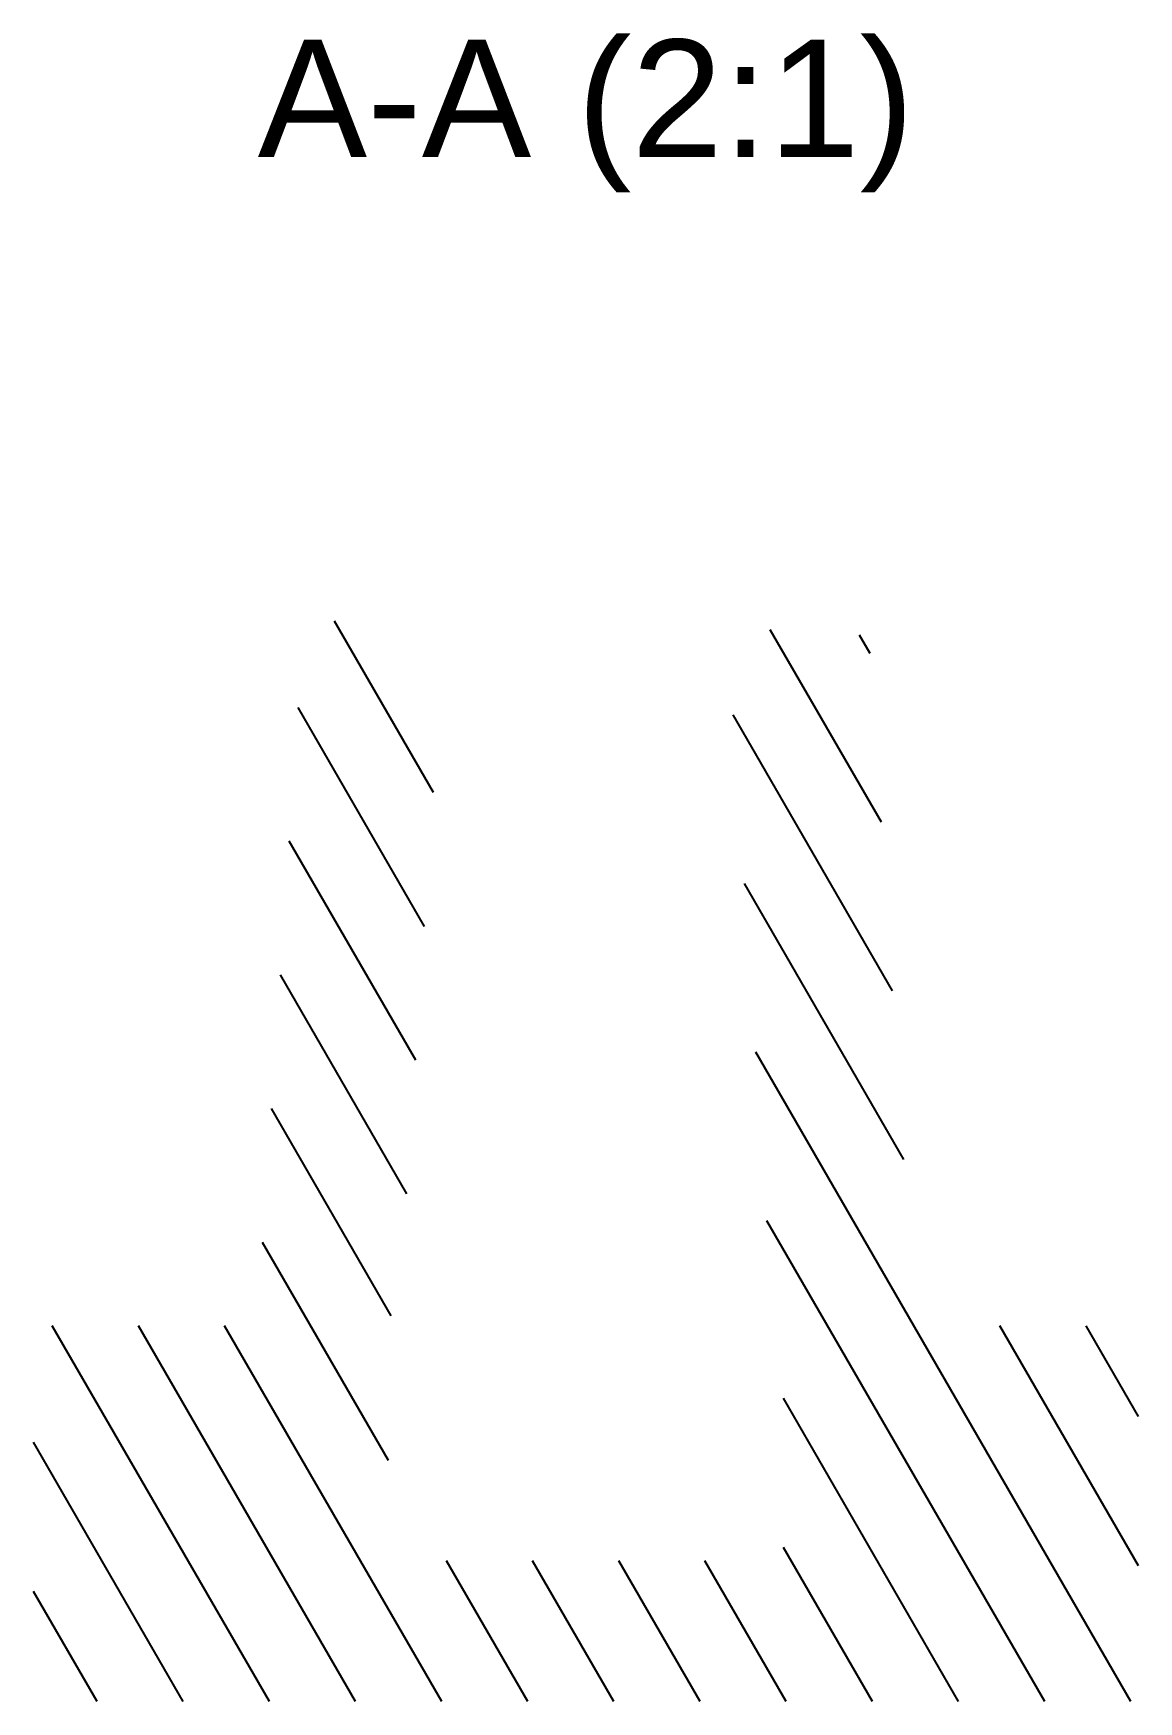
# Paper-space layout 'Общий вид' of a CAD drawing. Header units: millimetres. Extents: x 148.6 to 195.6, y 112.6 to 183.7.
import ezdxf

# ---------------------------------------------------------------- set-up
doc = ezdxf.new("R2010")
doc.units = ezdxf.units.MM
doc.layers.add('MD_Annotation', color=7, linetype='Continuous', lineweight=25)
doc.layers.add('MD_Hatching_0', color=7, linetype='Continuous', lineweight=25)
doc.styles.get("Standard").update_dxf_attribs({"font": 'arial.ttf'})

psp = doc.layouts.new('Общий вид')

# ---------------------------------------------------------------- hatches: boundary and pattern name
at = {"layer": 'MD_Hatching_0'}
h = psp.add_hatch(dxfattribs=at)
h.set_pattern_fill('ANSI31', color=256, angle=75, style=0)
h.paths.add_polyline_path([(148.563, 128.645), (148.563, 112.645), (195.593, 112.645), (195.593, 128.645), (186.678, 128.645), (186.038, 129.244), (184.145, 157.647), (183.078, 158.645), (180.078, 158.645), (178.344, 154.654), (179.945, 130.64), (180.478, 128.645), (180.478, 118.645), (163.678, 118.645), (163.678, 128.645), (164.211, 130.64), (165.812, 154.654), (164.078, 158.645), (161.078, 158.645), (160.012, 157.647), (158.118, 129.244), (157.478, 128.645)], flags=0)

# ---------------------------------------------------------------- texts
at = {"layer": 'MD_Annotation', "insert": (172.078, 176.895), "char_height": 5, "width": 30.21487, "attachment_point": 8}
psp.add_mtext('A-A (2:1)', dxfattribs=at)

doc.saveas('drawing.dxf')
